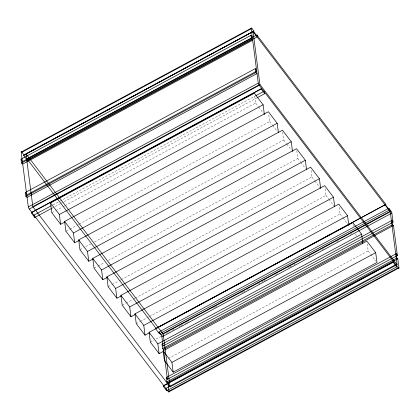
<?xml version="1.0" encoding="UTF-8"?>
<svg xmlns="http://www.w3.org/2000/svg" width="420" height="420" viewBox="0 0 420 420"><rect width="100%" height="100%" fill="white"/><g stroke="black" fill="none" stroke-linecap="round" stroke-linejoin="round"><path stroke-width="0.32" stroke-dasharray="2.1 1.58" d="M52.994 204.86L59.346 201.437M59.924 201.128L255.229 95.975M52.106 208.131L60.774 203.464M61.352 203.154L63.667 201.905M64.244 201.595L256.657 97.996M51.828 212.756L55.288 210.893M55.865 210.583L62.218 207.16M62.795 206.85L64.528 205.921M65.105 205.606L255.596 103.042L254.562 95.083M65.898 231.236L69.363 229.373M69.941 229.063L76.288 225.645M76.865 225.335L78.598 224.401M79.175 224.091L269.666 121.527L268.637 113.568M79.968 249.722L83.433 247.858M85.743 246.614L90.941 243.815M94.4 241.952L283.742 140.007L282.707 132.048M94.043 268.202L97.508 266.338M98.086 266.028L104.433 262.61M108.476 260.432L297.812 158.492L296.777 150.533M108.113 286.687L111.578 284.823M112.156 284.513L118.503 281.09M119.081 280.781L120.813 279.851M121.391 279.536L311.887 176.972L310.853 169.013M122.189 305.167L125.648 303.303M126.226 302.993L132.578 299.576M133.156 299.266L134.888 298.331M135.466 298.022L325.957 195.458L324.923 187.499M136.259 323.652L139.724 321.788M140.301 321.473L148.958 316.811M149.536 316.502L340.032 213.938L338.998 205.978M150.334 342.132L153.793 340.268M156.103 339.024L160.724 336.541M161.301 336.231L163.034 335.296M166.493 333.433L169.958 331.569M172.268 330.325L174.001 329.39M179.193 326.592L180.348 325.973M180.925 325.663L182.658 324.728M184.968 323.484L186.123 322.865M186.701 322.555L188.428 321.62M213.25 308.259L214.405 307.634M214.982 307.325L216.715 306.39M241.537 293.029L242.692 292.404M243.269 292.094L245.002 291.165M247.312 289.921L248.467 289.296M258.279 284.014L261.166 282.461M261.744 282.151L263.471 281.216M264.049 280.906L265.781 279.972M275.594 274.691L277.326 273.756M288.293 267.855L289.448 267.23M290.026 266.921L291.758 265.986M294.068 264.747L295.223 264.122M308.5 256.977L310.233 256.043M322.355 249.517L323.51 248.892M336.782 241.747L338.515 240.812M350.637 234.287L351.792 233.667M168.446 358.439L368.172 250.903L367.143 242.944M255.596 103.042L258.274 106.559M258.657 107.063L263.629 113.589M269.666 121.527L272.344 125.039M272.727 125.543L277.316 131.57M283.742 140.007L286.419 143.525M286.802 144.028L291.391 150.055M297.812 158.492L300.489 162.005M300.872 162.509L305.461 168.535M311.887 176.972L314.564 180.49M314.942 180.994L319.914 187.52M325.957 195.458L328.634 198.97M329.018 199.474L333.989 206.005M340.032 213.938L342.704 217.455M343.088 217.959L347.676 223.986M355.252 233.929L356.78 235.935M368.172 250.903L370.466 253.916M370.85 254.42L375.821 260.946M353.068 224.464L353.309 226.296"/><path stroke-width="0.63" d="M27.557 160.545L26.922 158.802L256.888 34.981L257.523 36.729L27.557 160.545L23.62 155.379L253.937 31.106L251.895 28.424A1.706 0.42 61.7 0 0 251.144 28.25L21.173 152.066L28.297 206.929A1.706 0.42 61.7 0 0 29.306 209.06L168.268 391.577A1.706 0.42 61.7 0 0 169.024 391.75L398.99 267.934L397.803 258.799L396.889 258.053L396.322 253.67L166.352 377.491L166.918 381.869L167.837 382.62L169.024 391.75M23.62 155.379L253.937 31.106M159.484 333.821L158.849 332.073L388.815 208.257L389.45 210L159.484 333.821L155.547 328.65L385.865 204.377L256.888 34.981M155.547 328.65L385.865 204.377M31.259 212.84L31.726 212.237L261.697 88.421L261.224 89.024L31.259 212.84L34.776 217.46L51.529 208.441M163.18 386.117L163.653 385.513L393.624 261.692L393.151 262.295L163.18 386.117L166.703 390.737L396.669 266.915L395.819 264.579L165.853 388.4L166.703 390.737M21.173 152.066A1.706 0.42 61.7 0 1 21.924 152.24L251.895 28.424M25.972 153.788L253.029 31.537L390.233 211.743L397.105 264.642L170.047 386.894L32.844 206.692L25.972 153.788L163.175 333.994L170.047 386.894M21 159.149L250.971 35.333L252.383 37.8L22.412 161.616L21 159.149L21.509 163.07L22.732 164.068L252.703 40.246L251.48 39.249L250.971 35.333M21.509 163.07L251.48 39.249M25.326 192.46L255.297 68.639L256.709 71.106L26.738 194.927L25.326 192.46L25.835 196.376L27.059 197.374L257.029 73.558L255.806 72.56L255.297 68.639M25.835 196.376L255.806 72.56M28.297 206.929L258.269 83.108L251.144 28.25M32.844 206.692L259.901 84.441L253.029 31.537M29.306 209.06L259.276 85.244L398.239 267.76A1.706 0.42 61.7 0 0 398.99 267.934M64.664 222.133L60.622 224.306L51.828 212.756L50.552 202.96L254.326 93.245L263.12 104.801L264.39 114.597M51.256 205.795L33.926 215.124L34.776 217.46M255.806 95.666L263.891 91.308L264.742 93.644L257.234 97.687M60.622 224.306L59.346 214.51L263.12 104.801M79.312 240.303L74.692 242.792L65.898 231.236L64.627 221.44L268.396 111.731L277.19 123.281L278.387 132.468M74.692 242.792L73.421 232.995L277.19 123.281M92.804 259.098L88.767 261.272L79.968 249.722L78.698 239.925L282.471 130.211L291.265 141.766L292.535 151.562M88.767 261.272L87.491 251.475L291.265 141.766M107.457 277.268L102.837 279.757L94.043 268.202L92.773 258.405L296.541 148.696L305.335 160.246L306.526 169.428M102.837 279.757L101.567 269.96L305.335 160.246M120.95 296.063L116.912 298.237L108.113 286.687L106.843 276.89L310.611 167.176L319.41 178.731L320.681 188.528M116.912 298.237L115.636 288.44L319.41 178.731M135.602 314.233L130.982 316.722L122.189 305.167L120.913 295.37L324.686 185.661L333.48 197.211L334.672 206.393M130.982 316.722L129.712 306.925L333.48 197.211M149.095 333.029L145.052 335.202L136.259 323.652L134.988 313.856L338.756 204.141L347.555 215.696L348.826 225.493M145.052 335.202L143.782 325.406L347.555 215.696M163.742 351.199L159.128 353.687L150.334 342.132L149.058 332.336L352.832 222.626L361.625 234.176L362.817 243.359M158.849 332.073L160.892 334.756L390.857 210.94A1.706 0.42 61.7 0 1 391.865 213.071L393.052 222.206L163.081 346.022L162.026 344.18L391.997 220.364L393.052 222.206M163.175 333.994L390.233 211.743M163.081 346.022L161.894 336.893L391.865 213.071M159.128 353.687L157.852 343.891L361.625 234.176M162.026 344.18L162.593 348.563L392.564 224.747L393.477 225.493L397.378 255.512L167.407 379.334L166.352 377.491M162.593 348.563L163.511 349.314L393.477 225.493M163.133 350.821L366.901 241.106L375.695 252.656L376.971 262.453L173.197 372.167L164.404 360.617L163.133 350.821L171.927 362.371L173.197 372.167M171.927 362.371L375.695 252.656M166.918 381.869L396.889 258.053M167.837 382.62L397.803 258.799M168.268 391.577L398.239 267.76M388.815 208.257L390.857 210.94M253.591 31.558L257.523 36.729M385.518 204.834L389.45 210M259.901 84.441L397.105 264.642M261.224 89.024L264.742 93.644M393.151 262.295L396.669 266.915M21.924 152.24L23.966 154.922M26.922 158.802L155.894 328.199M50.552 202.96L59.346 214.51M64.627 221.44L73.421 232.995M78.698 239.925L87.491 251.475M92.773 258.405L101.567 269.96M106.843 276.89L115.636 288.44M120.913 295.37L129.712 306.925M134.988 313.856L143.782 325.406M149.058 332.336L157.852 343.891M396.322 253.67L397.378 255.512M391.997 220.364L392.564 224.747M163.511 349.314L167.407 379.334M259.276 85.244A1.706 0.42 61.7 0 1 258.269 83.108M160.892 334.756A1.706 0.42 61.7 0 1 161.894 336.893"/></g></svg>
